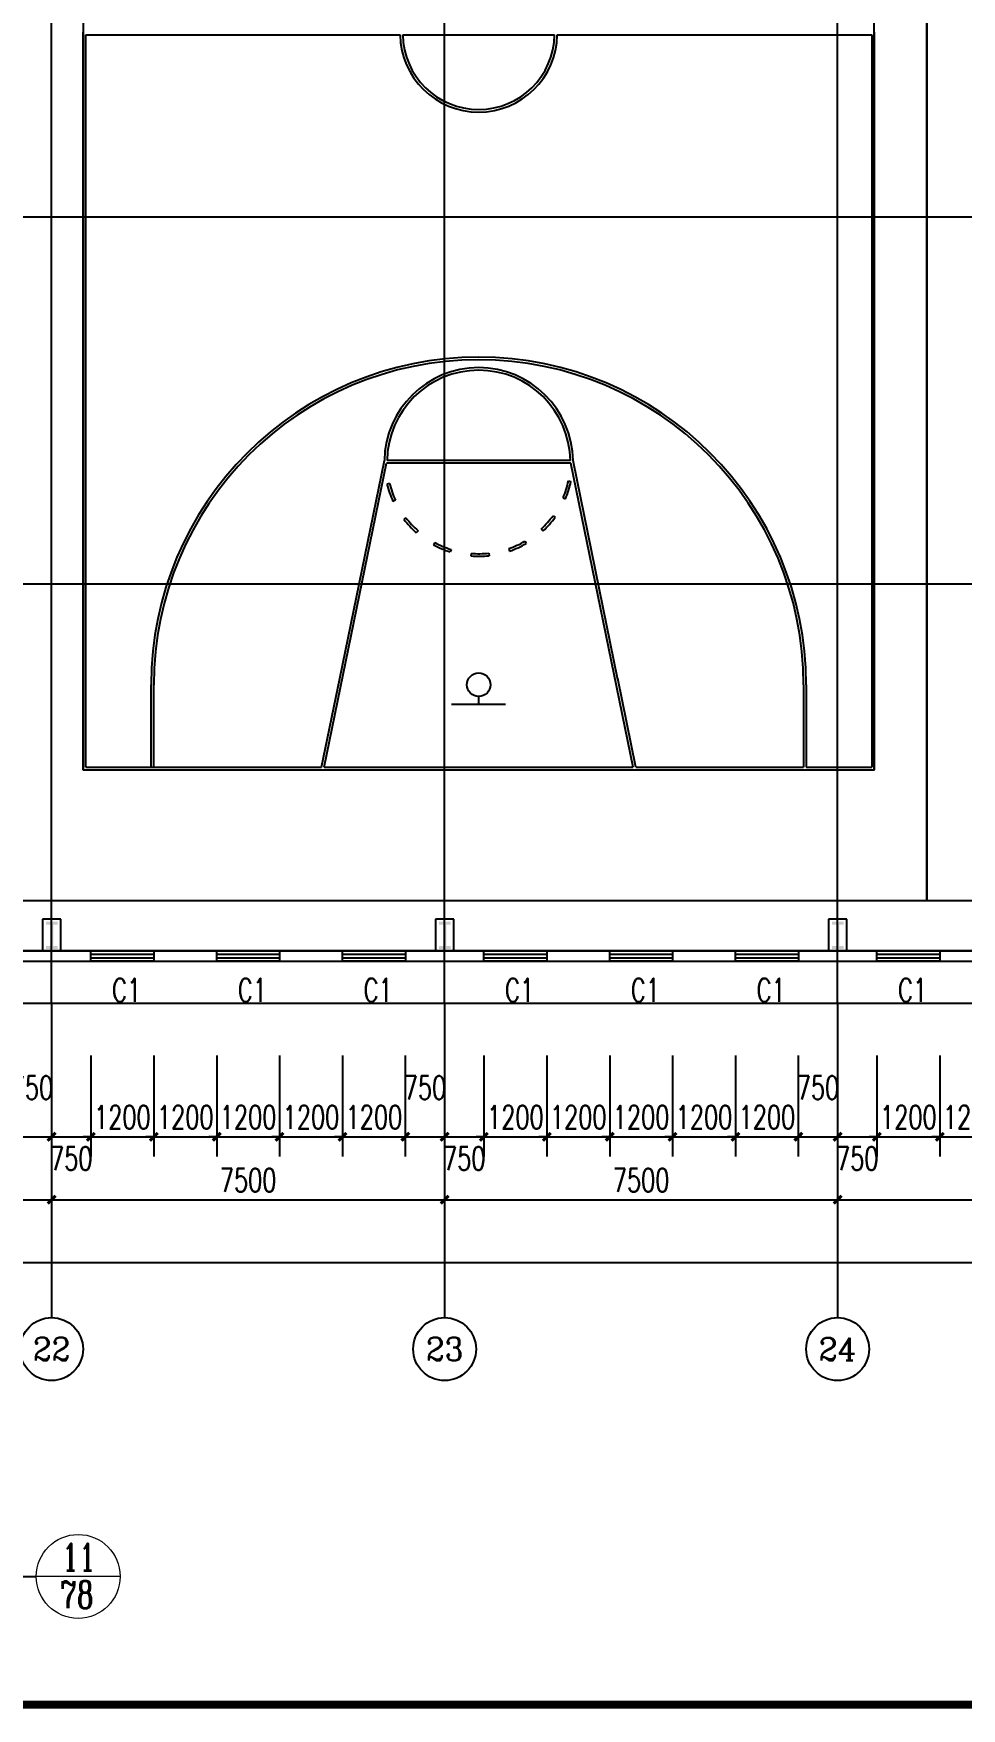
# Model space of a CAD drawing. Extents: x 962303 to 1579583, y -174742 to 224716.
# Drawn here: x 1505877 to 1523587, y 78683 to 110641 of the extents above; entities that cross this region are included whole.
import ezdxf
from ezdxf.enums import TextEntityAlignment as Align

# ---------------------------------------------------------------- set-up
doc = ezdxf.new("R2010")
doc.units = 0
doc.header["$LTSCALE"] = 1000
doc.header["$MEASUREMENT"] = 0
for name, color, linetype in [('AXIS', 3, 'Continuous'), ('AXIS_TEXT', 7, 'Continuous'), ('DOTE', 1, 'Continuous'), ('GROUND', 2, 'Continuous'), ('PUB_TEXT', 7, 'Continuous'), ('PUB_TITLE', 4, 'Continuous'), ('WALL', 5, 'Continuous'), ('WINDOW', 4, 'Continuous'), ('WINDOW_TEXT', 7, 'Continuous')]:
    doc.layers.add(name, color=color, linetype=linetype)
doc.layers.add('DIM_IDEN', color=3, linetype='Continuous', lineweight=0)
doc.styles.add('_TCH_AXIS', font='COMPLEX', dxfattribs={"bigfont": 'GBCBIG'})
doc.styles.add('_TCH_DIM_T3', font='SIMPLEX', dxfattribs={"width": 0.705882, "bigfont": 'GBCBIG'})
doc.styles.add('_TCH_LABEL', font='COMPLEX', dxfattribs={"bigfont": 'GBCBIG'})
doc.styles.add('_TCH_WINDOW', font='SIMPLEX', dxfattribs={"bigfont": 'GBCBIG'})
doc.styles.add('COMPLEX', font='COMPLEX')
doc.dimstyles.new('_TCH_ARCH&&150', dxfattribs={"dimtxt": 446.25, "dimasz": 150, "dimexe": 375, "dimexo": 450, "dimgap": 150, "dimtad": 1, "dimdec": 0, "dimzin": 0, "dimdsep": 46, "dimtxsty": '_TCH_DIM_T3', "dimblk": 'ARCHTICK', "dimcen": 0.09, "dimclrt": 7, "dimazin": 2, "dimtfac": 1, "dimtdec": 0, "dimtix": 1, "dimtmove": 2, "dimatfit": 3, "dimfxl": 0, "dimtolj": 1, "dimtzin": 0, "dimarcsym": 0})

# ---------------------------------------------------------------- blocks, each defined once
blk = doc.blocks.new('_ArchTick')
at = {"color": 0, "linetype": 'ByBlock', "const_width": 0.4}
blk.add_lwpolyline([(-0.5, -0.5), (0.5, 0.5)], dxfattribs=at)
blk = doc.blocks.new('*D520')
at = {"layer": 'AXIS', "color": 0, "lineweight": -2}
for p, q in [((1505473, 91145), (1505473, 89216)), ((1506223, 91145), (1506223, 89216)), ((1505473, 89591), (1506223, 89591))]:
    blk.add_line(p, q, dxfattribs=at)
at = {"layer": 'Defpoints', "color": 0}
for p in [(1505473, 91595), (1506223, 91595), (1506223, 89591)]:
    blk.add_point(p, dxfattribs=at)
at = {"layer": 'AXIS', "color": 0, "lineweight": -2, "xscale": 150, "yscale": 150, "zscale": 150, "rotation": 180}
blk.add_blockref('_ArchTick', (1505473, 89591), dxfattribs=at)
at = {"layer": 'AXIS', "color": 0, "lineweight": -2, "xscale": 150, "yscale": 150, "zscale": 150}
blk.add_blockref('_ArchTick', (1506223, 89591), dxfattribs=at)
at = {"layer": 'AXIS', "color": 7, "insert": (1505848, 90528), "char_height": 446.2, "attachment_point": 5, "style": '_TCH_DIM_T3'}
blk.add_mtext('\\A1;750', dxfattribs=at)
blk = doc.blocks.new('*D521')
at = {"layer": 'AXIS', "color": 0, "lineweight": -2}
for p, q in [((1506223, 91145), (1506223, 89216)), ((1506973, 91145), (1506973, 89216)), ((1506223, 89591), (1506973, 89591))]:
    blk.add_line(p, q, dxfattribs=at)
at = {"layer": 'Defpoints', "color": 0}
for p in [(1506223, 91595), (1506973, 91595), (1506973, 89591)]:
    blk.add_point(p, dxfattribs=at)
at = {"layer": 'AXIS', "color": 0, "lineweight": -2, "xscale": 150, "yscale": 150, "zscale": 150, "rotation": 180}
blk.add_blockref('_ArchTick', (1506223, 89591), dxfattribs=at)
at = {"layer": 'AXIS', "color": 0, "lineweight": -2, "xscale": 150, "yscale": 150, "zscale": 150}
blk.add_blockref('_ArchTick', (1506973, 89591), dxfattribs=at)
at = {"layer": 'AXIS', "color": 7, "insert": (1506598, 89178), "char_height": 446.2, "attachment_point": 5, "style": '_TCH_DIM_T3'}
blk.add_mtext('\\A1;750', dxfattribs=at)
blk = doc.blocks.new('*D522')
at = {"layer": 'AXIS', "color": 0, "lineweight": -2}
for p, q in [((1506973, 91145), (1506973, 89216)), ((1508173, 91145), (1508173, 89216)), ((1506973, 89591), (1506823, 89591)), ((1506973, 89591), (1508173, 89591)), ((1508173, 89591), (1508323, 89591))]:
    blk.add_line(p, q, dxfattribs=at)
at = {"layer": 'Defpoints', "color": 0}
for p in [(1506973, 91595), (1508173, 91595), (1508173, 89591)]:
    blk.add_point(p, dxfattribs=at)
at = {"layer": 'AXIS', "color": 0, "lineweight": -2, "xscale": 150, "yscale": 150, "zscale": 150}
blk.add_blockref('_ArchTick', (1506973, 89591), dxfattribs=at)
at = {"layer": 'AXIS', "color": 0, "lineweight": -2, "xscale": 150, "yscale": 150, "zscale": 150, "rotation": 180}
blk.add_blockref('_ArchTick', (1508173, 89591), dxfattribs=at)
at = {"layer": 'AXIS', "color": 7, "insert": (1507573, 89964), "char_height": 446.2, "attachment_point": 5, "style": '_TCH_DIM_T3'}
blk.add_mtext('\\A1;1200', dxfattribs=at)
blk = doc.blocks.new('*D523')
at = {"layer": 'AXIS', "color": 0, "lineweight": -2}
for p, q in [((1508173, 91145), (1508173, 89216)), ((1509373, 91145), (1509373, 89216)), ((1508173, 89591), (1508023, 89591)), ((1508173, 89591), (1509373, 89591)), ((1509373, 89591), (1509523, 89591))]:
    blk.add_line(p, q, dxfattribs=at)
at = {"layer": 'Defpoints', "color": 0}
for p in [(1508173, 91595), (1509373, 91595), (1509373, 89591)]:
    blk.add_point(p, dxfattribs=at)
at = {"layer": 'AXIS', "color": 0, "lineweight": -2, "xscale": 150, "yscale": 150, "zscale": 150}
blk.add_blockref('_ArchTick', (1508173, 89591), dxfattribs=at)
at = {"layer": 'AXIS', "color": 0, "lineweight": -2, "xscale": 150, "yscale": 150, "zscale": 150, "rotation": 180}
blk.add_blockref('_ArchTick', (1509373, 89591), dxfattribs=at)
at = {"layer": 'AXIS', "color": 7, "insert": (1508773, 89964), "char_height": 446.2, "attachment_point": 5, "style": '_TCH_DIM_T3'}
blk.add_mtext('\\A1;1200', dxfattribs=at)
blk = doc.blocks.new('*D524')
at = {"layer": 'AXIS', "color": 0, "lineweight": -2}
for p, q in [((1509373, 91145), (1509373, 89216)), ((1510573, 91145), (1510573, 89216)), ((1509373, 89591), (1509223, 89591)), ((1509373, 89591), (1510573, 89591)), ((1510573, 89591), (1510723, 89591))]:
    blk.add_line(p, q, dxfattribs=at)
at = {"layer": 'Defpoints', "color": 0}
for p in [(1509373, 91595), (1510573, 91595), (1510573, 89591)]:
    blk.add_point(p, dxfattribs=at)
at = {"layer": 'AXIS', "color": 0, "lineweight": -2, "xscale": 150, "yscale": 150, "zscale": 150}
blk.add_blockref('_ArchTick', (1509373, 89591), dxfattribs=at)
at = {"layer": 'AXIS', "color": 0, "lineweight": -2, "xscale": 150, "yscale": 150, "zscale": 150, "rotation": 180}
blk.add_blockref('_ArchTick', (1510573, 89591), dxfattribs=at)
at = {"layer": 'AXIS', "color": 7, "insert": (1509973, 89964), "char_height": 446.2, "attachment_point": 5, "style": '_TCH_DIM_T3'}
blk.add_mtext('\\A1;1200', dxfattribs=at)
blk = doc.blocks.new('*D525')
at = {"layer": 'AXIS', "color": 0, "lineweight": -2}
for p, q in [((1510573, 91145), (1510573, 89216)), ((1511773, 91145), (1511773, 89216)), ((1510573, 89591), (1510423, 89591)), ((1510573, 89591), (1511773, 89591)), ((1511773, 89591), (1511923, 89591))]:
    blk.add_line(p, q, dxfattribs=at)
at = {"layer": 'Defpoints', "color": 0}
for p in [(1510573, 91595), (1511773, 91595), (1511773, 89591)]:
    blk.add_point(p, dxfattribs=at)
at = {"layer": 'AXIS', "color": 0, "lineweight": -2, "xscale": 150, "yscale": 150, "zscale": 150}
blk.add_blockref('_ArchTick', (1510573, 89591), dxfattribs=at)
at = {"layer": 'AXIS', "color": 0, "lineweight": -2, "xscale": 150, "yscale": 150, "zscale": 150, "rotation": 180}
blk.add_blockref('_ArchTick', (1511773, 89591), dxfattribs=at)
at = {"layer": 'AXIS', "color": 7, "insert": (1511173, 89964), "char_height": 446.2, "attachment_point": 5, "style": '_TCH_DIM_T3'}
blk.add_mtext('\\A1;1200', dxfattribs=at)
blk = doc.blocks.new('*D526')
at = {"layer": 'AXIS', "color": 0, "lineweight": -2}
for p, q in [((1511773, 91145), (1511773, 89216)), ((1512973, 91145), (1512973, 89216)), ((1511773, 89591), (1511623, 89591)), ((1511773, 89591), (1512973, 89591)), ((1512973, 89591), (1513123, 89591))]:
    blk.add_line(p, q, dxfattribs=at)
at = {"layer": 'Defpoints', "color": 0}
for p in [(1511773, 91595), (1512973, 91595), (1512973, 89591)]:
    blk.add_point(p, dxfattribs=at)
at = {"layer": 'AXIS', "color": 0, "lineweight": -2, "xscale": 150, "yscale": 150, "zscale": 150}
blk.add_blockref('_ArchTick', (1511773, 89591), dxfattribs=at)
at = {"layer": 'AXIS', "color": 0, "lineweight": -2, "xscale": 150, "yscale": 150, "zscale": 150, "rotation": 180}
blk.add_blockref('_ArchTick', (1512973, 89591), dxfattribs=at)
at = {"layer": 'AXIS', "color": 7, "insert": (1512373, 89964), "char_height": 446.2, "attachment_point": 5, "style": '_TCH_DIM_T3'}
blk.add_mtext('\\A1;1200', dxfattribs=at)
blk = doc.blocks.new('*D527')
at = {"layer": 'AXIS', "color": 0, "lineweight": -2}
for p, q in [((1512973, 91145), (1512973, 89216)), ((1513723, 91145), (1513723, 89216)), ((1512973, 89591), (1513723, 89591))]:
    blk.add_line(p, q, dxfattribs=at)
at = {"layer": 'Defpoints', "color": 0}
for p in [(1512973, 91595), (1513723, 91595), (1513723, 89591)]:
    blk.add_point(p, dxfattribs=at)
at = {"layer": 'AXIS', "color": 0, "lineweight": -2, "xscale": 150, "yscale": 150, "zscale": 150, "rotation": 180}
blk.add_blockref('_ArchTick', (1512973, 89591), dxfattribs=at)
at = {"layer": 'AXIS', "color": 0, "lineweight": -2, "xscale": 150, "yscale": 150, "zscale": 150}
blk.add_blockref('_ArchTick', (1513723, 89591), dxfattribs=at)
at = {"layer": 'AXIS', "color": 7, "insert": (1513348, 90528), "char_height": 446.2, "attachment_point": 5, "style": '_TCH_DIM_T3'}
blk.add_mtext('\\A1;750', dxfattribs=at)
blk = doc.blocks.new('*D528')
at = {"layer": 'AXIS', "color": 0, "lineweight": -2}
for p, q in [((1513723, 91145), (1513723, 89216)), ((1514473, 91145), (1514473, 89216)), ((1513723, 89591), (1514473, 89591))]:
    blk.add_line(p, q, dxfattribs=at)
at = {"layer": 'Defpoints', "color": 0}
for p in [(1513723, 91595), (1514473, 91595), (1514473, 89591)]:
    blk.add_point(p, dxfattribs=at)
at = {"layer": 'AXIS', "color": 0, "lineweight": -2, "xscale": 150, "yscale": 150, "zscale": 150, "rotation": 180}
blk.add_blockref('_ArchTick', (1513723, 89591), dxfattribs=at)
at = {"layer": 'AXIS', "color": 0, "lineweight": -2, "xscale": 150, "yscale": 150, "zscale": 150}
blk.add_blockref('_ArchTick', (1514473, 89591), dxfattribs=at)
at = {"layer": 'AXIS', "color": 7, "insert": (1514098, 89178), "char_height": 446.2, "attachment_point": 5, "style": '_TCH_DIM_T3'}
blk.add_mtext('\\A1;750', dxfattribs=at)
blk = doc.blocks.new('*D529')
at = {"layer": 'AXIS', "color": 0, "lineweight": -2}
for p, q in [((1514473, 91145), (1514473, 89216)), ((1515673, 91145), (1515673, 89216)), ((1514473, 89591), (1514323, 89591)), ((1514473, 89591), (1515673, 89591)), ((1515673, 89591), (1515823, 89591))]:
    blk.add_line(p, q, dxfattribs=at)
at = {"layer": 'Defpoints', "color": 0}
for p in [(1514473, 91595), (1515673, 91595), (1515673, 89591)]:
    blk.add_point(p, dxfattribs=at)
at = {"layer": 'AXIS', "color": 0, "lineweight": -2, "xscale": 150, "yscale": 150, "zscale": 150}
blk.add_blockref('_ArchTick', (1514473, 89591), dxfattribs=at)
at = {"layer": 'AXIS', "color": 0, "lineweight": -2, "xscale": 150, "yscale": 150, "zscale": 150, "rotation": 180}
blk.add_blockref('_ArchTick', (1515673, 89591), dxfattribs=at)
at = {"layer": 'AXIS', "color": 7, "insert": (1515073, 89964), "char_height": 446.2, "attachment_point": 5, "style": '_TCH_DIM_T3'}
blk.add_mtext('\\A1;1200', dxfattribs=at)
blk = doc.blocks.new('*D530')
at = {"layer": 'AXIS', "color": 0, "lineweight": -2}
for p, q in [((1515673, 91145), (1515673, 89216)), ((1516873, 91145), (1516873, 89216)), ((1515673, 89591), (1515523, 89591)), ((1515673, 89591), (1516873, 89591)), ((1516873, 89591), (1517023, 89591))]:
    blk.add_line(p, q, dxfattribs=at)
at = {"layer": 'Defpoints', "color": 0}
for p in [(1515673, 91595), (1516873, 91595), (1516873, 89591)]:
    blk.add_point(p, dxfattribs=at)
at = {"layer": 'AXIS', "color": 0, "lineweight": -2, "xscale": 150, "yscale": 150, "zscale": 150}
blk.add_blockref('_ArchTick', (1515673, 89591), dxfattribs=at)
at = {"layer": 'AXIS', "color": 0, "lineweight": -2, "xscale": 150, "yscale": 150, "zscale": 150, "rotation": 180}
blk.add_blockref('_ArchTick', (1516873, 89591), dxfattribs=at)
at = {"layer": 'AXIS', "color": 7, "insert": (1516273, 89964), "char_height": 446.2, "attachment_point": 5, "style": '_TCH_DIM_T3'}
blk.add_mtext('\\A1;1200', dxfattribs=at)
blk = doc.blocks.new('*D531')
at = {"layer": 'AXIS', "color": 0, "lineweight": -2}
for p, q in [((1516873, 91145), (1516873, 89216)), ((1518073, 91145), (1518073, 89216)), ((1516873, 89591), (1516723, 89591)), ((1516873, 89591), (1518073, 89591)), ((1518073, 89591), (1518223, 89591))]:
    blk.add_line(p, q, dxfattribs=at)
at = {"layer": 'Defpoints', "color": 0}
for p in [(1516873, 91595), (1518073, 91595), (1518073, 89591)]:
    blk.add_point(p, dxfattribs=at)
at = {"layer": 'AXIS', "color": 0, "lineweight": -2, "xscale": 150, "yscale": 150, "zscale": 150}
blk.add_blockref('_ArchTick', (1516873, 89591), dxfattribs=at)
at = {"layer": 'AXIS', "color": 0, "lineweight": -2, "xscale": 150, "yscale": 150, "zscale": 150, "rotation": 180}
blk.add_blockref('_ArchTick', (1518073, 89591), dxfattribs=at)
at = {"layer": 'AXIS', "color": 7, "insert": (1517473, 89964), "char_height": 446.2, "attachment_point": 5, "style": '_TCH_DIM_T3'}
blk.add_mtext('\\A1;1200', dxfattribs=at)
blk = doc.blocks.new('*D532')
at = {"layer": 'AXIS', "color": 0, "lineweight": -2}
for p, q in [((1518073, 91145), (1518073, 89216)), ((1519273, 91145), (1519273, 89216)), ((1518073, 89591), (1517923, 89591)), ((1518073, 89591), (1519273, 89591)), ((1519273, 89591), (1519423, 89591))]:
    blk.add_line(p, q, dxfattribs=at)
at = {"layer": 'Defpoints', "color": 0}
for p in [(1518073, 91595), (1519273, 91595), (1519273, 89591)]:
    blk.add_point(p, dxfattribs=at)
at = {"layer": 'AXIS', "color": 0, "lineweight": -2, "xscale": 150, "yscale": 150, "zscale": 150}
blk.add_blockref('_ArchTick', (1518073, 89591), dxfattribs=at)
at = {"layer": 'AXIS', "color": 0, "lineweight": -2, "xscale": 150, "yscale": 150, "zscale": 150, "rotation": 180}
blk.add_blockref('_ArchTick', (1519273, 89591), dxfattribs=at)
at = {"layer": 'AXIS', "color": 7, "insert": (1518673, 89964), "char_height": 446.2, "attachment_point": 5, "style": '_TCH_DIM_T3'}
blk.add_mtext('\\A1;1200', dxfattribs=at)
blk = doc.blocks.new('*D533')
at = {"layer": 'AXIS', "color": 0, "lineweight": -2}
for p, q in [((1519273, 91145), (1519273, 89216)), ((1520473, 91145), (1520473, 89216)), ((1519273, 89591), (1519123, 89591)), ((1519273, 89591), (1520473, 89591)), ((1520473, 89591), (1520623, 89591))]:
    blk.add_line(p, q, dxfattribs=at)
at = {"layer": 'Defpoints', "color": 0}
for p in [(1519273, 91595), (1520473, 91595), (1520473, 89591)]:
    blk.add_point(p, dxfattribs=at)
at = {"layer": 'AXIS', "color": 0, "lineweight": -2, "xscale": 150, "yscale": 150, "zscale": 150}
blk.add_blockref('_ArchTick', (1519273, 89591), dxfattribs=at)
at = {"layer": 'AXIS', "color": 0, "lineweight": -2, "xscale": 150, "yscale": 150, "zscale": 150, "rotation": 180}
blk.add_blockref('_ArchTick', (1520473, 89591), dxfattribs=at)
at = {"layer": 'AXIS', "color": 7, "insert": (1519873, 89964), "char_height": 446.2, "attachment_point": 5, "style": '_TCH_DIM_T3'}
blk.add_mtext('\\A1;1200', dxfattribs=at)
blk = doc.blocks.new('*D534')
at = {"layer": 'AXIS', "color": 0, "lineweight": -2}
for p, q in [((1520473, 91145), (1520473, 89216)), ((1521223, 91145), (1521223, 89216)), ((1520473, 89591), (1521223, 89591))]:
    blk.add_line(p, q, dxfattribs=at)
at = {"layer": 'Defpoints', "color": 0}
for p in [(1520473, 91595), (1521223, 91595), (1521223, 89591)]:
    blk.add_point(p, dxfattribs=at)
at = {"layer": 'AXIS', "color": 0, "lineweight": -2, "xscale": 150, "yscale": 150, "zscale": 150, "rotation": 180}
blk.add_blockref('_ArchTick', (1520473, 89591), dxfattribs=at)
at = {"layer": 'AXIS', "color": 0, "lineweight": -2, "xscale": 150, "yscale": 150, "zscale": 150}
blk.add_blockref('_ArchTick', (1521223, 89591), dxfattribs=at)
at = {"layer": 'AXIS', "color": 7, "insert": (1520848, 90528), "char_height": 446.2, "attachment_point": 5, "style": '_TCH_DIM_T3'}
blk.add_mtext('\\A1;750', dxfattribs=at)
blk = doc.blocks.new('*D535')
at = {"layer": 'AXIS', "color": 0, "lineweight": -2}
for p, q in [((1521223, 91145), (1521223, 89216)), ((1521973, 91145), (1521973, 89216)), ((1521223, 89591), (1521973, 89591))]:
    blk.add_line(p, q, dxfattribs=at)
at = {"layer": 'Defpoints', "color": 0}
for p in [(1521223, 91595), (1521973, 91595), (1521973, 89591)]:
    blk.add_point(p, dxfattribs=at)
at = {"layer": 'AXIS', "color": 0, "lineweight": -2, "xscale": 150, "yscale": 150, "zscale": 150, "rotation": 180}
blk.add_blockref('_ArchTick', (1521223, 89591), dxfattribs=at)
at = {"layer": 'AXIS', "color": 0, "lineweight": -2, "xscale": 150, "yscale": 150, "zscale": 150}
blk.add_blockref('_ArchTick', (1521973, 89591), dxfattribs=at)
at = {"layer": 'AXIS', "color": 7, "insert": (1521598, 89178), "char_height": 446.2, "attachment_point": 5, "style": '_TCH_DIM_T3'}
blk.add_mtext('\\A1;750', dxfattribs=at)
blk = doc.blocks.new('*D536')
at = {"layer": 'AXIS', "color": 0, "lineweight": -2}
for p, q in [((1521973, 91145), (1521973, 89216)), ((1523173, 91145), (1523173, 89216)), ((1521973, 89591), (1521823, 89591)), ((1521973, 89591), (1523173, 89591)), ((1523173, 89591), (1523323, 89591))]:
    blk.add_line(p, q, dxfattribs=at)
at = {"layer": 'Defpoints', "color": 0}
for p in [(1521973, 91595), (1523173, 91595), (1523173, 89591)]:
    blk.add_point(p, dxfattribs=at)
at = {"layer": 'AXIS', "color": 0, "lineweight": -2, "xscale": 150, "yscale": 150, "zscale": 150}
blk.add_blockref('_ArchTick', (1521973, 89591), dxfattribs=at)
at = {"layer": 'AXIS', "color": 0, "lineweight": -2, "xscale": 150, "yscale": 150, "zscale": 150, "rotation": 180}
blk.add_blockref('_ArchTick', (1523173, 89591), dxfattribs=at)
at = {"layer": 'AXIS', "color": 7, "insert": (1522573, 89964), "char_height": 446.2, "attachment_point": 5, "style": '_TCH_DIM_T3'}
blk.add_mtext('\\A1;1200', dxfattribs=at)
blk = doc.blocks.new('*D537')
at = {"layer": 'AXIS', "color": 0, "lineweight": -2}
for p, q in [((1523173, 91145), (1523173, 89216)), ((1524373, 91145), (1524373, 89216)), ((1523173, 89591), (1523023, 89591)), ((1523173, 89591), (1524373, 89591)), ((1524373, 89591), (1524523, 89591))]:
    blk.add_line(p, q, dxfattribs=at)
at = {"layer": 'Defpoints', "color": 0}
for p in [(1523173, 91595), (1524373, 91595), (1524373, 89591)]:
    blk.add_point(p, dxfattribs=at)
at = {"layer": 'AXIS', "color": 0, "lineweight": -2, "xscale": 150, "yscale": 150, "zscale": 150}
blk.add_blockref('_ArchTick', (1523173, 89591), dxfattribs=at)
at = {"layer": 'AXIS', "color": 0, "lineweight": -2, "xscale": 150, "yscale": 150, "zscale": 150, "rotation": 180}
blk.add_blockref('_ArchTick', (1524373, 89591), dxfattribs=at)
at = {"layer": 'AXIS', "color": 7, "insert": (1523773, 89964), "char_height": 446.2, "attachment_point": 5, "style": '_TCH_DIM_T3'}
blk.add_mtext('\\A1;1200', dxfattribs=at)
blk = doc.blocks.new('*D970')
at = {"layer": 'AXIS', "color": 0, "lineweight": -2}
for p, q in [((1498723, 91691), (1498723, 88016)), ((1506223, 91691), (1506223, 88016)), ((1498723, 88391), (1506223, 88391))]:
    blk.add_line(p, q, dxfattribs=at)
at = {"layer": 'Defpoints', "color": 0}
for p in [(1498723, 92141), (1506223, 92141), (1506223, 88391)]:
    blk.add_point(p, dxfattribs=at)
at = {"layer": 'AXIS', "color": 0, "lineweight": -2, "xscale": 150, "yscale": 150, "zscale": 150, "rotation": 180}
blk.add_blockref('_ArchTick', (1498723, 88391), dxfattribs=at)
at = {"layer": 'AXIS', "color": 0, "lineweight": -2, "xscale": 150, "yscale": 150, "zscale": 150}
blk.add_blockref('_ArchTick', (1506223, 88391), dxfattribs=at)
at = {"layer": 'AXIS', "color": 7, "insert": (1502473, 88764), "char_height": 446.2, "attachment_point": 5, "style": '_TCH_DIM_T3'}
blk.add_mtext('\\A1;7500', dxfattribs=at)
blk = doc.blocks.new('*D971')
at = {"layer": 'AXIS', "color": 0, "lineweight": -2}
for p, q in [((1506223, 91691), (1506223, 88016)), ((1513723, 91691), (1513723, 88016)), ((1506223, 88391), (1513723, 88391))]:
    blk.add_line(p, q, dxfattribs=at)
at = {"layer": 'Defpoints', "color": 0}
for p in [(1506223, 92141), (1513723, 92141), (1513723, 88391)]:
    blk.add_point(p, dxfattribs=at)
at = {"layer": 'AXIS', "color": 0, "lineweight": -2, "xscale": 150, "yscale": 150, "zscale": 150, "rotation": 180}
blk.add_blockref('_ArchTick', (1506223, 88391), dxfattribs=at)
at = {"layer": 'AXIS', "color": 0, "lineweight": -2, "xscale": 150, "yscale": 150, "zscale": 150}
blk.add_blockref('_ArchTick', (1513723, 88391), dxfattribs=at)
at = {"layer": 'AXIS', "color": 7, "insert": (1509973, 88764), "char_height": 446.2, "attachment_point": 5, "style": '_TCH_DIM_T3'}
blk.add_mtext('\\A1;7500', dxfattribs=at)
blk = doc.blocks.new('*D972')
at = {"layer": 'AXIS', "color": 0, "lineweight": -2}
for p, q in [((1513723, 91691), (1513723, 88016)), ((1521223, 91691), (1521223, 88016)), ((1513723, 88391), (1521223, 88391))]:
    blk.add_line(p, q, dxfattribs=at)
at = {"layer": 'Defpoints', "color": 0}
for p in [(1513723, 92141), (1521223, 92141), (1521223, 88391)]:
    blk.add_point(p, dxfattribs=at)
at = {"layer": 'AXIS', "color": 0, "lineweight": -2, "xscale": 150, "yscale": 150, "zscale": 150, "rotation": 180}
blk.add_blockref('_ArchTick', (1513723, 88391), dxfattribs=at)
at = {"layer": 'AXIS', "color": 0, "lineweight": -2, "xscale": 150, "yscale": 150, "zscale": 150}
blk.add_blockref('_ArchTick', (1521223, 88391), dxfattribs=at)
at = {"layer": 'AXIS', "color": 7, "insert": (1517473, 88764), "char_height": 446.2, "attachment_point": 5, "style": '_TCH_DIM_T3'}
blk.add_mtext('\\A1;7500', dxfattribs=at)
blk = doc.blocks.new('*D973')
at = {"layer": 'AXIS', "color": 0, "lineweight": -2}
for p, q in [((1521223, 91691), (1521223, 88016)), ((1528723, 91691), (1528723, 88016)), ((1521223, 88391), (1528723, 88391))]:
    blk.add_line(p, q, dxfattribs=at)
at = {"layer": 'Defpoints', "color": 0}
for p in [(1521223, 92141), (1528723, 92141), (1528723, 88391)]:
    blk.add_point(p, dxfattribs=at)
at = {"layer": 'AXIS', "color": 0, "lineweight": -2, "xscale": 150, "yscale": 150, "zscale": 150, "rotation": 180}
blk.add_blockref('_ArchTick', (1521223, 88391), dxfattribs=at)
at = {"layer": 'AXIS', "color": 0, "lineweight": -2, "xscale": 150, "yscale": 150, "zscale": 150}
blk.add_blockref('_ArchTick', (1528723, 88391), dxfattribs=at)
at = {"layer": 'AXIS', "color": 7, "insert": (1524973, 88764), "char_height": 446.2, "attachment_point": 5, "style": '_TCH_DIM_T3'}
blk.add_mtext('\\A1;7500', dxfattribs=at)
blk = doc.blocks.new('*D978')
at = {"layer": 'AXIS', "color": 0, "lineweight": -2}
for p, q in [((1348523, 91145), (1348523, 86816)), ((1558923, 91145), (1558923, 86816)), ((1348523, 87191), (1558923, 87191))]:
    blk.add_line(p, q, dxfattribs=at)
at = {"layer": 'Defpoints', "color": 0}
for p in [(1348523, 91595), (1558923, 91595), (1558923, 87191)]:
    blk.add_point(p, dxfattribs=at)
at = {"layer": 'AXIS', "color": 0, "lineweight": -2, "xscale": 150, "yscale": 150, "zscale": 150, "rotation": 180}
blk.add_blockref('_ArchTick', (1348523, 87191), dxfattribs=at)
at = {"layer": 'AXIS', "color": 0, "lineweight": -2, "xscale": 150, "yscale": 150, "zscale": 150}
blk.add_blockref('_ArchTick', (1558923, 87191), dxfattribs=at)
at = {"layer": 'AXIS', "color": 7, "insert": (1453723, 87564), "char_height": 446.2, "attachment_point": 5, "style": '_TCH_DIM_T3'}
blk.add_mtext('\\A1;210400', dxfattribs=at)
blk = doc.blocks.new('_AXISO')
blk.add_circle((0, 0), 0.5)
at = {"layer": 'AXIS_TEXT', "style": 'COMPLEX', "width": 1.041667}
blk.add_attdef('A', text='', height=0.56, dxfattribs=at).set_placement((-0.25, -0.28), (0.25, -0.28), align=Align.FIT)
blk = doc.blocks.new('$WINLIB2D$00000001')
at = {"color": 0}
for points in [[(-0.5, 0.5), (-0.5, -0.5)], [(-0.5, 0.5), (0.5, 0.5)], [(0.5, -0.5), (0.5, 0.5)], [(0.5, 0.167), (-0.5, 0.167)], [(0.5, -0.167), (-0.5, -0.167)], [(-0.5, -0.5), (0.5, -0.5)]]:
    blk.add_lwpolyline(points, dxfattribs=at)

msp = doc.modelspace()

# ---------------------------------------------------------------- hatches: boundary and pattern name
h = msp.add_hatch(color=2)
h.paths.add_polyline_path([(1506197.7, 93230.5), (1506253.7, 93230.5), (1506253.7, 93638.5), (1506197.7, 93638.5)])
h.paths.add_polyline_path([(1506113.7, 93638.5), (1506337.7, 93638.5), (1506337.7, 93694.5), (1506113.7, 93694.5)])
h.paths.add_polyline_path([(1506113.7, 93174.5), (1506337.7, 93174.5), (1506337.7, 93230.5), (1506113.7, 93230.5)])
h = msp.add_hatch(color=2)
h.paths.add_polyline_path([(1513697.7, 93230.5), (1513753.7, 93230.5), (1513753.7, 93638.5), (1513697.7, 93638.5)])
h.paths.add_polyline_path([(1513613.7, 93638.5), (1513837.7, 93638.5), (1513837.7, 93694.5), (1513613.7, 93694.5)])
h.paths.add_polyline_path([(1513613.7, 93174.5), (1513837.7, 93174.5), (1513837.7, 93230.5), (1513613.7, 93230.5)])
h = msp.add_hatch(color=2)
h.paths.add_polyline_path([(1521197.7, 93230.5), (1521253.7, 93230.5), (1521253.7, 93638.5), (1521197.7, 93638.5)])
h.paths.add_polyline_path([(1521113.7, 93638.5), (1521337.7, 93638.5), (1521337.7, 93694.5), (1521113.7, 93694.5)])
h.paths.add_polyline_path([(1521113.7, 93174.5), (1521337.7, 93174.5), (1521337.7, 93230.5), (1521113.7, 93230.5)])

# ---------------------------------------------------------------- linework, layer by layer
for p, q in [((1522923.2, 94090.9), (1522923.2, 127190.9)), ((1522923.2, 127190.9), (1522923.2, 94090.9)), ((1506823.2, 96590.9), (1506823.2, 110665.9)), ((1506873.2, 110615.9), (1512873.4, 110615.9)), ((1506873.2, 96640.9), (1506873.2, 110615.9)), ((1512923.4, 110615.9), (1515823, 110615.9)), ((1515873, 110615.9), (1521873.2, 110615.9)), ((1521873.2, 110615.9), (1521873.2, 96640.9)), ((1521923.2, 110665.9), (1521923.2, 96590.9)), ((1511424.2, 96640.9), (1512614.1, 102440.9)), ((1511720.4, 98333.3), (1512573.4, 102490.9)), ((1516132.2, 102440.9), (1512614.1, 102440.9)), ((1516123, 102490.9), (1512623.4, 102490.9)), ((1517322.1, 96640.9), (1516132.2, 102440.9)), ((1517030.3, 98312), (1516173, 102490.9)), ((1512671.8, 102056.2), (1512623.2, 102044.5)), ((1516085.3, 102103.6), (1516134.2, 102093.3)), ((1512783.2, 101734.9), (1512737.7, 101714)), ((1515982.9, 101779.4), (1516028.9, 101759.7)), ((1512983.6, 101402.1), (1512943.9, 101371.8)), ((1515791.8, 101441.2), (1515832.3, 101411.9)), ((1513215.5, 101153.5), (1513182.4, 101116)), ((1515566.9, 101186.2), (1515601, 101149.6)), ((1513533.5, 100930.5), (1513509.5, 100886.6)), ((1513846.3, 100797.1), (1513831.2, 100749.4)), ((1514227.4, 100722), (1514223.2, 100672.1)), ((1514567.4, 100726.7), (1514572.9, 100677)), ((1514946.2, 100812.4), (1514962.6, 100765.1)), ((1515255.2, 100954.4), (1515280.4, 100911.2)), ((1508123.2, 96640.9), (1508123.2, 98215.9)), ((1508173.2, 96640.9), (1508173.2, 98215.9)), ((1511373.2, 96640.9), (1511720.4, 98333.3)), ((1517373.2, 96640.9), (1517026, 98333.3)), ((1520573.2, 98215.9), (1520573.2, 96640.9)), ((1520623.2, 98215.9), (1520623.2, 96640.9)), ((1514882, 97840.9), (1513855.4, 97840.9)), ((1514373.2, 97840.9), (1514373.2, 97990.9)), ((1506823.2, 96590.9), (1521923.2, 96590.9)), ((1506873.2, 96640.9), (1511373.2, 96640.9)), ((1511424.2, 96640.9), (1517322.1, 96640.9)), ((1517373.2, 96640.9), (1520573.2, 96640.9)), ((1520623.2, 96640.9), (1521873.2, 96640.9)), ((1558123.2, 94090.9), (1368273.2, 94090.9))]:
    msp.add_line(p, q)
at = {"color": 0}
msp.add_line((1478861.4, 81203.3), (1505930.8, 81203.3), dxfattribs=at)
at = {"color": 0, "lineweight": 5}
msp.add_line((1505930.8, 81203.3), (1502286.6, 81203.3), dxfattribs=at)
msp.add_lwpolyline([(1521923.2, 124690.9), (1506823.2, 124690.9), (1506823.2, 96590.9), (1521923.2, 96590.9)], close=True)
msp.add_circle((1514373.2, 98215.9), 225)
for centre, radius, start, end in [((1514373.2, 110640.9), 1500, 180.95497, 359.04503), ((1514373.2, 110640.9), 1450, 180.98791, 359.01209), ((1514373.2, 98215.9), 6250, 0, 180), ((1514373.2, 98215.9), 6200, 0, 180), ((1514373.2, 102465.9), 1800, 0.79646, 179.20354), ((1514373.2, 102465.9), 1750, 0.81854, 179.18146), ((1514373.2, 102465.9), 1800, 193.53982, 204.69027), ((1514373.2, 102465.9), 1750, 193.53982, 204.69027), ((1514373.2, 102465.9), 1750, 336.90265, 348.0531), ((1514373.2, 102465.9), 1800, 336.90265, 348.0531), ((1514373.2, 102465.9), 1800, 217.43363, 228.58407), ((1514373.2, 102465.9), 1750, 217.43363, 228.58407), ((1514373.2, 102465.9), 1750, 313.00885, 324.15929), ((1514373.2, 102465.9), 1800, 313.00885, 324.15929), ((1514373.2, 102465.9), 1800, 241.32743, 252.47788), ((1514373.2, 102465.9), 1750, 241.32743, 252.47788), ((1514373.2, 102465.9), 1800, 265.22124, 276.37168), ((1514373.2, 102465.9), 1750, 265.22124, 276.37168), ((1514373.2, 102465.9), 1750, 289.11504, 300.26549), ((1514373.2, 102465.9), 1800, 289.11504, 300.26549)]:
    msp.add_arc(centre, radius, start, end)
at = {"layer": 'AXIS'}
for p, q in [((1506223.2, 92140.9), (1506223.2, 86140.9)), ((1513723.2, 92140.9), (1513723.2, 86140.9)), ((1521223.2, 92140.9), (1521223.2, 86140.9))]:
    msp.add_line(p, q, dxfattribs=at)
at = {"layer": 'DIM_IDEN', "color": 0}
msp.add_line((1507530.8, 81203.3), (1505930.8, 81203.3), dxfattribs=at)
msp.add_line((1507530.8, 81203.3), (1505930.8, 81203.3), dxfattribs=at)
msp.add_circle((1506730.8, 81203.3), 800, dxfattribs=at)
msp.add_circle((1506730.8, 81203.3), 800, dxfattribs=at)
at = {"layer": 'DOTE'}
for p, q in [((1506223.2, 92140.9), (1506223.2, 129140.9)), ((1513723.2, 92140.9), (1513723.2, 129140.9)), ((1521223.2, 92140.9), (1521223.2, 129140.9)), ((1347723.2, 107140.9), (1559923.2, 107140.9)), ((1347723.2, 100140.9), (1559923.2, 100140.9)), ((1347723.2, 93140.9), (1559923.2, 93140.9))]:
    msp.add_line(p, q, dxfattribs=at)
at = {"layer": 'GROUND'}
for p, q in [((1348523.2, 92940.9), (1558923.2, 92940.9)), ((1347723.2, 92140.9), (1559723.2, 92140.9))]:
    msp.add_line(p, q, dxfattribs=at)
at = {"layer": 'PUB_TEXT'}
for p, q in [((1506398.4, 93740.8), (1506048, 93740.8)), ((1506048, 93740.8), (1506048, 93140.9)), ((1506398.4, 93140.9), (1506398.4, 93740.8)), ((1513898.4, 93740.8), (1513548, 93740.8)), ((1513548, 93740.8), (1513548, 93140.9)), ((1513898.4, 93140.9), (1513898.4, 93740.8)), ((1521398.4, 93740.8), (1521048, 93740.8)), ((1521048, 93740.8), (1521048, 93140.9)), ((1521398.4, 93140.9), (1521398.4, 93740.8)), ((1506048, 93140.9), (1506398.4, 93140.9)), ((1513548, 93140.9), (1513898.4, 93140.9)), ((1521048, 93140.9), (1521398.4, 93140.9))]:
    msp.add_line(p, q, dxfattribs=at)
at = {"layer": 'PUB_TITLE', "const_width": 150}
msp.add_lwpolyline([(1338083.3, 78758.1), (1578083.3, 78758.1), (1578083.3, 138758.1), (1338083.3, 138758.1)], close=True, dxfattribs=at)
at = {"layer": 'WALL'}
for p, q in [((1506973.2, 93140.9), (1505473.2, 93140.9)), ((1506973.2, 92940.9), (1506973.2, 93140.9)), ((1509373.2, 93140.9), (1508173.2, 93140.9)), ((1508173.2, 93140.9), (1508173.2, 92940.9)), ((1509373.2, 92940.9), (1509373.2, 93140.9)), ((1511773.2, 93140.9), (1510573.2, 93140.9)), ((1510573.2, 93140.9), (1510573.2, 92940.9)), ((1511773.2, 92940.9), (1511773.2, 93140.9)), ((1514473.2, 93140.9), (1512973.2, 93140.9)), ((1512973.2, 93140.9), (1512973.2, 92940.9)), ((1514473.2, 92940.9), (1514473.2, 93140.9)), ((1516873.2, 93140.9), (1515673.2, 93140.9)), ((1515673.2, 93140.9), (1515673.2, 92940.9)), ((1516873.2, 92940.9), (1516873.2, 93140.9)), ((1519273.2, 93140.9), (1518073.2, 93140.9)), ((1518073.2, 93140.9), (1518073.2, 92940.9)), ((1519273.2, 92940.9), (1519273.2, 93140.9)), ((1521973.2, 93140.9), (1520473.2, 93140.9)), ((1520473.2, 93140.9), (1520473.2, 92940.9)), ((1521973.2, 92940.9), (1521973.2, 93140.9)), ((1524373.2, 93140.9), (1523173.2, 93140.9)), ((1523173.2, 93140.9), (1523173.2, 92940.9)), ((1505473.2, 92940.9), (1506973.2, 92940.9)), ((1508173.2, 92940.9), (1509373.2, 92940.9)), ((1510573.2, 92940.9), (1511773.2, 92940.9)), ((1512973.2, 92940.9), (1514473.2, 92940.9)), ((1515673.2, 92940.9), (1516873.2, 92940.9)), ((1518073.2, 92940.9), (1519273.2, 92940.9)), ((1520473.2, 92940.9), (1521973.2, 92940.9)), ((1523173.2, 92940.9), (1524373.2, 92940.9))]:
    msp.add_line(p, q, dxfattribs=at)

# ---------------------------------------------------------------- block references
at = {"layer": 'AXIS'}
ref = msp.add_blockref('_AXISO', (1506223.2, 85540.9), dxfattribs=dict(at, xscale=1200, yscale=1200, zscale=1200))
ref.add_attrib('A', '22', dxfattribs={"layer": 'AXIS_TEXT', "height": 441.41, "style": '_TCH_AXIS'}).set_placement((1505865.8, 85320.2), (1506580.5, 85320.2), align=Align.FIT)
ref = msp.add_blockref('_AXISO', (1513723.2, 85540.9), dxfattribs=dict(at, xscale=1200, yscale=1200, zscale=1200))
ref.add_attrib('A', '23', dxfattribs={"layer": 'AXIS_TEXT', "height": 441.41, "style": '_TCH_AXIS'}).set_placement((1513365.8, 85320.2), (1514080.5, 85320.2), align=Align.FIT)
ref = msp.add_blockref('_AXISO', (1521223.2, 85540.9), dxfattribs=dict(at, xscale=1200, yscale=1200, zscale=1200))
ref.add_attrib('A', '24', dxfattribs={"layer": 'AXIS_TEXT', "height": 432.18, "style": '_TCH_AXIS', "width": 0.972222}).set_placement((1520863, 85324.8), (1521583.3, 85324.8), align=Align.FIT)
at = {"layer": 'WINDOW'}
ref = msp.add_blockref('$WINLIB2D$00000001', (1507573.2, 93040.9), dxfattribs=dict(at, xscale=-1200, yscale=200, zscale=-1200))
ref.add_attrib('A', 'C1', (1507378.2, 92167.7), dxfattribs={"layer": 'WINDOW_TEXT', "height": 446.25, "style": '_TCH_WINDOW', "width": 0.705882})
ref = msp.add_blockref('$WINLIB2D$00000001', (1509973.2, 93040.9), dxfattribs=dict(at, xscale=-1200, yscale=200, zscale=-1200))
ref.add_attrib('A', 'C1', (1509778.2, 92167.7), dxfattribs={"layer": 'WINDOW_TEXT', "height": 446.25, "style": '_TCH_WINDOW', "width": 0.705882})
ref = msp.add_blockref('$WINLIB2D$00000001', (1512373.2, 93040.9), dxfattribs=dict(at, xscale=-1200, yscale=200, zscale=-1200))
ref.add_attrib('A', 'C1', (1512178.2, 92167.7), dxfattribs={"layer": 'WINDOW_TEXT', "height": 446.25, "style": '_TCH_WINDOW', "width": 0.705882})
ref = msp.add_blockref('$WINLIB2D$00000001', (1515073.2, 93040.9), dxfattribs=dict(at, xscale=-1200, yscale=200, zscale=-1200))
ref.add_attrib('A', 'C1', (1514878.2, 92167.7), dxfattribs={"layer": 'WINDOW_TEXT', "height": 446.25, "style": '_TCH_WINDOW', "width": 0.705882})
ref = msp.add_blockref('$WINLIB2D$00000001', (1517473.2, 93040.9), dxfattribs=dict(at, xscale=-1200, yscale=200, zscale=-1200))
ref.add_attrib('A', 'C1', (1517278.2, 92167.7), dxfattribs={"layer": 'WINDOW_TEXT', "height": 446.25, "style": '_TCH_WINDOW', "width": 0.705882})
ref = msp.add_blockref('$WINLIB2D$00000001', (1519873.2, 93040.9), dxfattribs=dict(at, xscale=-1200, yscale=200, zscale=-1200))
ref.add_attrib('A', 'C1', (1519678.2, 92167.7), dxfattribs={"layer": 'WINDOW_TEXT', "height": 446.25, "style": '_TCH_WINDOW', "width": 0.705882})
ref = msp.add_blockref('$WINLIB2D$00000001', (1522573.2, 93040.9), dxfattribs=dict(at, xscale=-1200, yscale=200, zscale=-1200))
ref.add_attrib('A', 'C1', (1522378.2, 92167.7), dxfattribs={"layer": 'WINDOW_TEXT', "height": 446.25, "style": '_TCH_WINDOW', "width": 0.705882})

# ---------------------------------------------------------------- texts
at = {"layer": 'DIM_IDEN', "color": 0, "style": '_TCH_LABEL'}
for s, width, p, p2 in [('11', 1.09375, (1506417.4, 81313.7), (1507061.4, 81313.7)), ('78', 0.772059, (1506380.2, 80600.1), (1507024.2, 80600.1)), ('78', 0.772059, (1506380.2, 80600.1), (1507024.2, 80600.1))]:
    msp.add_text(s, height=515.19, dxfattribs=dict(at, width=width)).set_placement(p, p2, align=Align.FIT)

# ---------------------------------------------------------------- dimensions: what is measured, and where the dimension line sits
at = {"layer": 'AXIS'}
for p1, p2, distance, picture, middle in [((1498723.2, 92140.9), (1506223.2, 92140.9), -3750, '*D970', (1502473.2, 88764)), ((1506223.2, 92140.9), (1513723.2, 92140.9), -3750, '*D971', (1509973.2, 88764)), ((1513723.2, 92140.9), (1521223.2, 92140.9), -3750, '*D972', (1517473.2, 88764)), ((1521223.2, 92140.9), (1528723.2, 92140.9), -3750, '*D973', (1524973.2, 88764)), ((1348523.2, 91595.3), (1558923.2, 91595.3), -4404.5, '*D978', (1453723.2, 87564)), ((1506973.2, 91595.3), (1508173.2, 91595.3), -2004.5, '*D522', (1507573.2, 89964)), ((1508173.2, 91595.3), (1509373.2, 91595.3), -2004.5, '*D523', (1508773.2, 89964)), ((1509373.2, 91595.3), (1510573.2, 91595.3), -2004.5, '*D524', (1509973.2, 89964)), ((1510573.2, 91595.3), (1511773.2, 91595.3), -2004.5, '*D525', (1511173.2, 89964)), ((1511773.2, 91595.3), (1512973.2, 91595.3), -2004.5, '*D526', (1512373.2, 89964)), ((1514473.2, 91595.3), (1515673.2, 91595.3), -2004.5, '*D529', (1515073.2, 89964)), ((1515673.2, 91595.3), (1516873.2, 91595.3), -2004.5, '*D530', (1516273.2, 89964)), ((1516873.2, 91595.3), (1518073.2, 91595.3), -2004.5, '*D531', (1517473.2, 89964)), ((1518073.2, 91595.3), (1519273.2, 91595.3), -2004.5, '*D532', (1518673.2, 89964)), ((1519273.2, 91595.3), (1520473.2, 91595.3), -2004.5, '*D533', (1519873.2, 89964)), ((1521973.2, 91595.3), (1523173.2, 91595.3), -2004.5, '*D536', (1522573.2, 89964)), ((1523173.2, 91595.3), (1524373.2, 91595.3), -2004.5, '*D537', (1523773.2, 89964))]:
    dim = msp.add_aligned_dim(p1=p1, p2=p2, distance=distance, dimstyle='_TCH_ARCH&&150', dxfattribs=at)
    dim.commit()
    dim.dimension.update_dxf_attribs({"geometry": picture, "text_midpoint": middle})
for base, p1, p2, picture, middle in [((1506223.2, 89590.9), (1505473.2, 91595.3), (1506223.2, 91595.3), '*D520', (1505848.2, 90528.4)), ((1506973.2, 89590.9), (1506223.2, 91595.3), (1506973.2, 91595.3), '*D521', (1506598.2, 89178.4)), ((1513723.2, 89590.9), (1512973.2, 91595.3), (1513723.2, 91595.3), '*D527', (1513348.2, 90528.4)), ((1514473.2, 89590.9), (1513723.2, 91595.3), (1514473.2, 91595.3), '*D528', (1514098.2, 89178.4)), ((1521223.2, 89590.9), (1520473.2, 91595.3), (1521223.2, 91595.3), '*D534', (1520848.2, 90528.4)), ((1521973.2, 89590.9), (1521223.2, 91595.3), (1521973.2, 91595.3), '*D535', (1521598.2, 89178.4))]:
    dim = msp.add_linear_dim(base=base, p1=p1, p2=p2, angle=0, dimstyle='_TCH_ARCH&&150', dxfattribs=at)
    dim.commit()
    dim.dimension.update_dxf_attribs({"geometry": picture, "text_midpoint": middle, "dimtype": 129})

doc.saveas('drawing.dxf')
